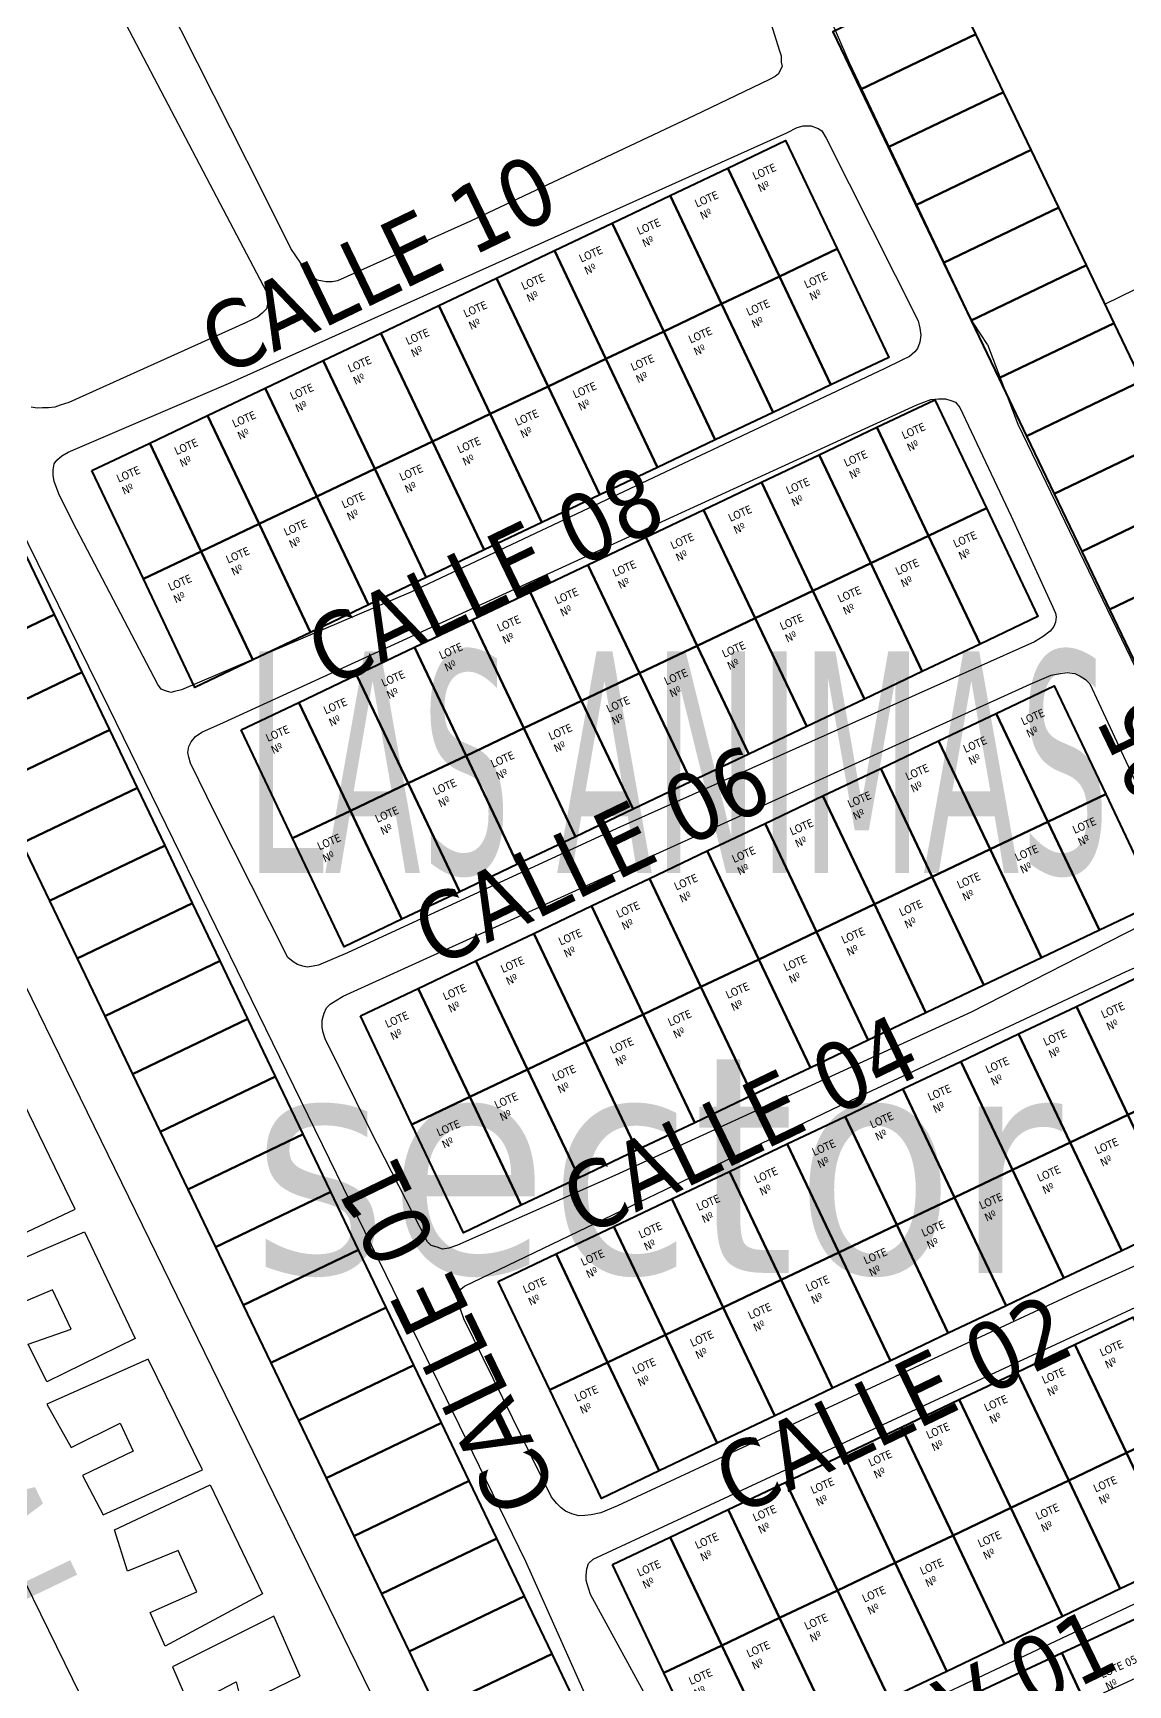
# Model space of a CAD drawing. Header units: metres. Extents: x 2 to 659295185, y -28 to 1124222152.
# Drawn here: x 656898.2 to 657035, y 1123114.7 to 1123321.1 of the extents above; entities that cross this region are included whole.
import ezdxf
from ezdxf.enums import TextEntityAlignment as Align

# ---------------------------------------------------------------- set-up
doc = ezdxf.new("R2010")
doc.units = ezdxf.units.M
doc.header["$MEASUREMENT"] = 0
doc.linetypes.add('HIDDEN', pattern=[0.375, 0.25, -0.125])
for name, color, linetype in [('CALLES', 1, 'CONTINUOUS'), ('MANZANA', 30, 'CONTINUOUS'), ('Parcelas', 140, 'CONTINUOUS'), ('TEXTOS', 7, 'CONTINUOUS')]:
    doc.layers.add(name, color=color, linetype=linetype)
doc.styles.get("Standard").update_dxf_attribs({"font": 'tahoma.ttf'})

msp = doc.modelspace()

# ---------------------------------------------------------------- linework, layer by layer
at = {"layer": 'MANZANA', "lineweight": -2}
for p, q in [((656927.0091, 1123301.0653), (656908.2168, 1123338.3677)), ((657000.2487, 1123317.422), (656992.4976, 1123335.1984)), ((656903.6322, 1123334.0286), (656920.3217, 1123302.2551)), ((656988.9189, 1123327.11), (656991.4751, 1123319.0417)), ((656991.4751, 1123319.0417), (656991.6978, 1123318.2718)), ((656991.6978, 1123318.2718), (656991.6978, 1123317.492)), ((656991.3762, 1123316.0523), (656990.9392, 1123315.7223)), ((656991.5906, 1123316.5022), (656991.3762, 1123316.0523)), ((656991.8132, 1123316.9421), (656991.5906, 1123316.5022)), ((656991.6978, 1123317.492), (656991.8132, 1123316.9421)), ((657015.2891, 1123285.7484), (657000.2487, 1123317.422)), ((656990.1723, 1123315.2824), (656980.8792, 1123310.8133)), ((656990.9392, 1123315.7223), (656990.1723, 1123315.2824)), ((656980.8792, 1123310.8133), (656952.8846, 1123297.636)), ((656922.9522, 1123277.4901), (656992.3987, 1123308.6538)), ((656992.3987, 1123308.6538), (656993.7098, 1123309.3236)), ((656993.7098, 1123309.3236), (656994.4766, 1123309.5436)), ((656994.4766, 1123309.5436), (656995.4579, 1123309.5536)), ((656995.4579, 1123309.5536), (656996.3402, 1123309.2237)), ((656996.3402, 1123309.2237), (656996.7772, 1123308.8937)), ((656996.7772, 1123308.8937), (656997.3297, 1123308.0139)), ((656997.3297, 1123308.0139), (657008.8244, 1123285.1686)), ((656920.3217, 1123302.2551), (656927.3967, 1123288.7878)), ((657064.6323, 1123303.1049), (657032.1966, 1123287.2618)), ((656930.4394, 1123294.2167), (656927.0091, 1123301.0653)), ((656952.8846, 1123297.636), (656936.261, 1123290.1575)), ((656932.3112, 1123291.4673), (656930.4394, 1123294.2167)), ((656932.7565, 1123290.9174), (656932.3112, 1123291.4673)), ((656933.1935, 1123290.5874), (656932.7565, 1123290.9174)), ((656933.746, 1123290.2575), (656933.1935, 1123290.5874)), ((656934.3974, 1123290.1475), (656933.746, 1123290.2575)), ((656934.8427, 1123290.0376), (656934.3974, 1123290.1475)), ((656935.6095, 1123290.0376), (656934.8427, 1123290.0376)), ((656936.261, 1123290.1575), (656935.6095, 1123290.0376)), ((656882.696, 1123287.5981), (656907.6809, 1123236.8284)), ((656927.3967, 1123288.7878), (656927.6111, 1123288.3479)), ((656927.5121, 1123287.2381), (656927.4049, 1123286.6882)), ((656927.6193, 1123287.798), (656927.5121, 1123287.2381)), ((656927.6111, 1123288.3479), (656927.6193, 1123287.798)), ((657032.1966, 1123287.2618), (657073.8006, 1123200.1499)), ((656924.7827, 1123284.9086), (656902.6921, 1123274.9606)), ((656925.6568, 1123285.3485), (656924.7827, 1123284.9086)), ((656926.3082, 1123285.6884), (656925.6568, 1123285.3485)), ((656926.8607, 1123286.1284), (656926.3082, 1123285.6884)), ((656927.4049, 1123286.6882), (656926.8607, 1123286.1284)), ((657008.8244, 1123285.1686), (657009.047, 1123284.2787)), ((657015.7262, 1123284.8686), (657015.2891, 1123285.7484)), ((657017.4908, 1123282.2192), (657015.7262, 1123284.8686)), ((657009.047, 1123284.2787), (657009.1625, 1123283.3989)), ((657009.1625, 1123283.3989), (657009.0553, 1123282.5091)), ((657007.7524, 1123280.7395), (657006.8784, 1123280.2895)), ((657008.4039, 1123281.2893), (657007.7524, 1123280.7395)), ((657008.7337, 1123281.7393), (657008.4039, 1123281.2893)), ((657009.0553, 1123282.5091), (657008.7337, 1123281.7393)), ((657017.4908, 1123282.2192), (657021.2674, 1123272.2812)), ((657004.5778, 1123279.1798), (656945.4221, 1123251.2655)), ((657006.8784, 1123280.2895), (657004.5778, 1123279.1798)), ((656902.6097, 1123268.7719), (656922.9522, 1123277.4901)), ((656901.5954, 1123274.6307), (656900.9358, 1123274.4007)), ((656902.6921, 1123274.9606), (656901.5954, 1123274.6307)), ((656922.0451, 1123235.0088), (657008.6512, 1123274.6607)), ((657008.6512, 1123274.6607), (657010.3993, 1123275.3306)), ((657010.3993, 1123275.3306), (657011.3888, 1123275.4405)), ((657011.3888, 1123275.4405), (657012.2629, 1123275.4505)), ((657012.2629, 1123275.4505), (657012.9226, 1123275.2306)), ((657012.9226, 1123275.2306), (657013.475, 1123275.0106)), ((657013.475, 1123275.0106), (657014.0193, 1123274.3508)), ((656898.7506, 1123274.2808), (656897.9838, 1123274.3907)), ((656899.4103, 1123274.2908), (656898.7506, 1123274.2808)), ((656900.1771, 1123274.2908), (656899.4103, 1123274.2908)), ((656900.9358, 1123274.4007), (656900.1771, 1123274.2908)), ((657014.0193, 1123274.3508), (657020.4345, 1123260.7735)), ((657021.2674, 1123272.2812), (657060.633, 1123190.7178)), ((656901.1914, 1123267.7721), (656901.8428, 1123268.322)), ((656901.8428, 1123268.322), (656902.6097, 1123268.7719)), ((656900.7544, 1123266.5523), (656900.8616, 1123267.3222)), ((656900.7544, 1123265.8925), (656900.7544, 1123266.5523)), ((656900.8616, 1123267.3222), (656901.1914, 1123267.7721)), ((656900.8698, 1123265.1126), (656900.7544, 1123265.8925)), ((656901.0924, 1123264.5627), (656900.8698, 1123265.1126)), ((656901.5377, 1123263.343), (656901.0924, 1123264.5627)), ((656903.6404, 1123259.1538), (656901.5377, 1123263.343)), ((657020.4345, 1123260.7735), (657025.6377, 1123249.4058)), ((656913.8075, 1123239.7378), (656903.6404, 1123259.1538)), ((656945.4221, 1123251.2655), (656916.7678, 1123239.0779)), ((657025.6377, 1123249.4058), (657025.9675, 1123248.636)), ((657025.9675, 1123248.636), (657026.0829, 1123248.1961)), ((657026.0829, 1123248.1961), (657025.9757, 1123247.5262)), ((657024.4503, 1123245.7466), (657023.3536, 1123245.0867)), ((657025.3243, 1123246.4164), (657024.4503, 1123245.7466)), ((657025.7614, 1123246.9763), (657025.3243, 1123246.4164)), ((657025.9757, 1123247.5262), (657025.7614, 1123246.9763)), ((657023.3536, 1123245.0867), (656971.1904, 1123221.7415)), ((656914.2446, 1123239.1779), (656913.8075, 1123239.7378)), ((656936.9866, 1123200.7957), (657022.8341, 1123239.7678)), ((657022.8341, 1123239.7678), (657025.4563, 1123240.8876)), ((657025.4563, 1123240.8876), (657026.553, 1123241.1175)), ((657026.553, 1123241.1175), (657027.427, 1123241.2275)), ((657027.427, 1123241.2275), (657028.4165, 1123241.1275)), ((657028.4165, 1123241.1275), (657029.0762, 1123240.7976)), ((657029.0762, 1123240.7976), (657029.7359, 1123240.3577)), ((657029.7359, 1123240.3577), (657030.2801, 1123239.8078)), ((657030.2801, 1123239.8078), (657037.0334, 1123225.3507)), ((656914.797, 1123238.968), (656914.2446, 1123239.1779)), ((656915.4485, 1123238.748), (656914.797, 1123238.968)), ((656915.8855, 1123238.858), (656915.4485, 1123238.748)), ((656916.7678, 1123239.0779), (656915.8855, 1123238.858)), ((656907.6809, 1123236.8284), (656921.0556, 1123209.464)), ((656917.9964, 1123232.5593), (656918.5406, 1123233.2291)), ((656918.5406, 1123233.2291), (656919.3075, 1123233.789)), ((656919.3075, 1123233.789), (656922.0451, 1123235.0088)), ((656917.5676, 1123231.2295), (656917.6748, 1123232.0094)), ((656917.6748, 1123230.6796), (656917.5676, 1123231.2295)), ((656917.6748, 1123232.0094), (656917.9964, 1123232.5593)), ((656917.8975, 1123229.9098), (656917.6748, 1123230.6796)), ((656920.9979, 1123223.6211), (656917.8975, 1123229.9098)), ((656930.0601, 1123205.6247), (656920.9979, 1123223.6211)), ((656971.1904, 1123221.7415), (656937.5143, 1123206.2146)), ((656921.0556, 1123209.464), (656943.171, 1123164.2132)), ((657036.6624, 1123209.6439), (657015.454, 1123198.8161)), ((657034.8235, 1123203.8751), (657040.6204, 1123206.4446)), ((656930.7198, 1123205.0749), (656930.0601, 1123205.6247)), ((656931.2722, 1123204.7549), (656930.7198, 1123205.0749)), ((656931.9319, 1123204.535), (656931.2722, 1123204.7549)), ((656932.4761, 1123204.425), (656931.9319, 1123204.535)), ((656933.243, 1123204.535), (656932.4761, 1123204.425)), ((656933.9026, 1123204.6549), (656933.243, 1123204.535)), ((656937.5143, 1123206.2146), (656933.9026, 1123204.6549)), ((656999.0696, 1123187.1285), (657034.8235, 1123203.8751)), ((656935.3457, 1123199.7959), (656936.0053, 1123200.2358)), ((656936.0053, 1123200.2358), (656936.9866, 1123200.7957)), ((656934.3727, 1123197.7963), (656934.5871, 1123198.6862)), ((656934.5871, 1123198.6862), (656934.9086, 1123199.346)), ((656934.9086, 1123199.346), (656935.3457, 1123199.7959)), ((657015.454, 1123198.8161), (656970.943, 1123178.3803)), ((656934.3727, 1123196.9065), (656934.3727, 1123197.7963)), ((656934.4881, 1123196.2467), (656934.3727, 1123196.9065)), ((656934.7107, 1123195.4768), (656934.4881, 1123196.2467)), ((656936.8052, 1123191.2777), (656934.7107, 1123195.4768)), ((656940.3509, 1123184.1091), (656936.8052, 1123191.2777)), ((656952.1589, 1123164.5831), (656999.0696, 1123187.1285)), ((656947.533, 1123170.092), (656940.3509, 1123184.1091)), ((656970.943, 1123178.3803), (656951.2602, 1123169.6721)), ((657056.3122, 1123176.3207), (657028.6474, 1123163.8133)), ((656968.1971, 1123130.48), (657057.9779, 1123172.1316)), ((656947.9701, 1123169.6521), (656947.533, 1123170.092)), ((656948.7369, 1123169.4321), (656947.9701, 1123169.6521)), ((656949.3966, 1123169.2122), (656948.7369, 1123169.4321)), ((656950.1635, 1123169.3321), (656949.3966, 1123169.2122)), ((656951.2602, 1123169.6721), (656950.1635, 1123169.3321)), ((656943.171, 1123164.2132), (656959.7616, 1123130.2201)), ((656951.2849, 1123162.9234), (656951.3921, 1123163.6933)), ((656951.3921, 1123163.6933), (656951.7219, 1123164.2532)), ((656951.7219, 1123164.2532), (656952.1589, 1123164.5831)), ((657028.6474, 1123163.8133), (656971.2398, 1123137.1287)), ((656951.4003, 1123162.3735), (656951.2849, 1123162.9234)), ((656951.623, 1123161.7037), (656951.4003, 1123162.3735)), ((656952.0682, 1123160.4939), (656951.623, 1123161.7037)), ((656963.0105, 1123138.1985), (656952.0682, 1123160.4939)), ((656988.6303, 1123093.9575), (657096.6756, 1123143.3274)), ((656963.6701, 1123137.4286), (656963.0105, 1123138.1985)), ((656964.2226, 1123136.8787), (656963.6701, 1123137.4286)), ((656964.7751, 1123136.4388), (656964.2226, 1123136.8787)), ((656965.542, 1123136.1089), (656964.7751, 1123136.4388)), ((656969.1619, 1123136.2389), (656967.9497, 1123136.0089)), ((656971.2398, 1123137.1287), (656969.1619, 1123136.2389)), ((656966.4243, 1123135.8889), (656965.542, 1123136.1089)), ((656967.1911, 1123135.8989), (656966.4243, 1123135.8889)), ((656967.9497, 1123136.0089), (656967.1911, 1123135.8989)), ((656959.7616, 1123130.2201), (656973.5981, 1123099.3164)), ((656967.6529, 1123129.9202), (656968.1971, 1123130.48)), ((657050.8122, 1123131.9497), (656986.0741, 1123101.356)), ((656967.3313, 1123128.4804), (656967.4385, 1123129.2603)), ((656967.3313, 1123127.8206), (656967.3313, 1123128.4804)), ((656967.4385, 1123129.2603), (656967.6529, 1123129.9202)), ((656967.4467, 1123127.3807), (656967.3313, 1123127.8206)), ((656967.892, 1123126.0509), (656967.4467, 1123127.3807)), ((656981.0359, 1123102.0058), (656967.892, 1123126.0509))]:
    msp.add_line(p, q, dxfattribs=at)
at = {"layer": 'MANZANA', "lineweight": -3}
msp.add_line((656948.7137, 1123096.8846), (656846.6747, 1123305.6099), dxfattribs=at)
at = {"layer": 'Parcelas', "lineweight": 40}
for points in [[(657001.6191, 1123314.0689), (657016.0497, 1123320.9795), (657012.5944, 1123328.1948), (656998.1638, 1123321.2842), (657001.6191, 1123314.0689)], [(657001.6191, 1123314.0689), (657016.0497, 1123320.9795), (657012.5944, 1123328.1948), (656998.1638, 1123321.2842), (657001.6191, 1123314.0689)], [(657005.0744, 1123306.8536), (657019.505, 1123313.7642), (657016.0497, 1123320.9795), (657001.6191, 1123314.0689), (657005.0744, 1123306.8536)], [(657005.0744, 1123306.8536), (657019.505, 1123313.7642), (657016.0497, 1123320.9795), (657001.6191, 1123314.0689), (657005.0744, 1123306.8536)], [(657008.5297, 1123299.6383), (657022.9603, 1123306.5489), (657019.505, 1123313.7642), (657005.0744, 1123306.8536), (657008.5297, 1123299.6383)], [(657008.5297, 1123299.6383), (657022.9603, 1123306.5489), (657019.505, 1123313.7642), (657005.0744, 1123306.8536), (657008.5297, 1123299.6383)], [(656985.044, 1123304.2694), (656992.2684, 1123307.7059), (656998.7117, 1123294.1602), (656991.4873, 1123290.7238), (656985.044, 1123304.2694)], [(657011.985, 1123292.4229), (657026.4156, 1123299.3335), (657022.9603, 1123306.5489), (657008.5297, 1123299.6383), (657011.985, 1123292.4229)], [(657011.985, 1123292.4229), (657026.4156, 1123299.3335), (657022.9603, 1123306.5489), (657008.5297, 1123299.6383), (657011.985, 1123292.4229)], [(656977.8197, 1123300.833), (656985.044, 1123304.2694), (656991.4873, 1123290.7238), (656984.263, 1123287.2874), (656977.8197, 1123300.833)], [(656970.5954, 1123297.3966), (656977.8197, 1123300.833), (656984.263, 1123287.2874), (656977.0387, 1123283.851), (656970.5954, 1123297.3966)], [(657015.4403, 1123285.2076), (657029.8709, 1123292.1182), (657026.4156, 1123299.3335), (657011.985, 1123292.4229), (657015.4403, 1123285.2076)], [(657015.4403, 1123285.2076), (657029.8709, 1123292.1182), (657026.4156, 1123299.3335), (657011.985, 1123292.4229), (657015.4403, 1123285.2076)], [(656963.371, 1123293.9602), (656970.5954, 1123297.3966), (656977.0387, 1123283.851), (656969.8143, 1123280.4145), (656963.371, 1123293.9602)], [(656956.1467, 1123290.5237), (656963.371, 1123293.9602), (656969.8143, 1123280.4145), (656962.59, 1123276.9781), (656956.1467, 1123290.5237)], [(656991.4873, 1123290.7238), (656998.7117, 1123294.1602), (657005.1549, 1123280.6146), (656997.9306, 1123277.1782), (656991.4873, 1123290.7238)], [(657018.8956, 1123277.9923), (657033.3262, 1123284.9029), (657029.8709, 1123292.1182), (657015.4403, 1123285.2076), (657018.8956, 1123277.9923)], [(657018.8956, 1123277.9923), (657033.3262, 1123284.9029), (657029.8709, 1123292.1182), (657015.4403, 1123285.2076), (657018.8956, 1123277.9923)], [(656948.9224, 1123287.0873), (656956.1467, 1123290.5237), (656962.59, 1123276.9781), (656955.3657, 1123273.5417), (656948.9224, 1123287.0873)], [(656984.263, 1123287.2874), (656991.4873, 1123290.7238), (656997.9306, 1123277.1782), (656990.7063, 1123273.7418), (656984.263, 1123287.2874)], [(656941.698, 1123283.6509), (656948.9224, 1123287.0873), (656955.3657, 1123273.5417), (656948.1413, 1123270.1053), (656941.698, 1123283.6509)], [(656977.0387, 1123283.851), (656984.263, 1123287.2874), (656990.7063, 1123273.7418), (656983.4819, 1123270.3053), (656977.0387, 1123283.851)], [(657022.3509, 1123270.777), (657036.7815, 1123277.6876), (657033.3262, 1123284.9029), (657018.8956, 1123277.9923), (657022.3509, 1123270.777)], [(657022.3509, 1123270.777), (657036.7815, 1123277.6876), (657033.3262, 1123284.9029), (657018.8956, 1123277.9923), (657022.3509, 1123270.777)], [(656934.4737, 1123280.2145), (656941.698, 1123283.6509), (656948.1413, 1123270.1053), (656940.917, 1123266.6689), (656934.4737, 1123280.2145)], [(656969.8143, 1123280.4145), (656977.0387, 1123283.851), (656983.4819, 1123270.3053), (656976.2576, 1123266.8689), (656969.8143, 1123280.4145)], [(656927.2494, 1123276.7781), (656934.4737, 1123280.2145), (656940.917, 1123266.6689), (656933.6927, 1123263.2324), (656927.2494, 1123276.7781)], [(656962.59, 1123276.9781), (656969.8143, 1123280.4145), (656976.2576, 1123266.8689), (656969.0333, 1123263.4325), (656962.59, 1123276.9781)], [(656920.025, 1123273.3416), (656927.2494, 1123276.7781), (656933.6927, 1123263.2324), (656926.4683, 1123259.796), (656920.025, 1123273.3416)], [(656955.3657, 1123273.5417), (656962.59, 1123276.9781), (656969.0333, 1123263.4325), (656961.8089, 1123259.9961), (656955.3657, 1123273.5417)], [(657025.8062, 1123263.5616), (657040.2368, 1123270.4722), (657036.7815, 1123277.6876), (657022.3509, 1123270.777), (657025.8062, 1123263.5616)], [(657025.8062, 1123263.5616), (657040.2368, 1123270.4722), (657036.7815, 1123277.6876), (657022.3509, 1123270.777), (657025.8062, 1123263.5616)], [(657003.6817, 1123271.8754), (657010.906, 1123275.3118), (657017.3493, 1123261.7661), (657010.125, 1123258.3297), (657003.6817, 1123271.8754)], [(656912.8007, 1123269.9052), (656920.025, 1123273.3416), (656926.4683, 1123259.796), (656919.244, 1123256.3596), (656912.8007, 1123269.9052)], [(656948.1413, 1123270.1053), (656955.3657, 1123273.5417), (656961.8089, 1123259.9961), (656954.5846, 1123256.5596), (656948.1413, 1123270.1053)], [(656996.4574, 1123268.4389), (657003.6817, 1123271.8754), (657010.125, 1123258.3297), (657002.9006, 1123254.8933), (656996.4574, 1123268.4389)], [(657029.2615, 1123256.3463), (657043.6921, 1123263.2569), (657040.2368, 1123270.4722), (657025.8062, 1123263.5616), (657029.2615, 1123256.3463)], [(657029.2615, 1123256.3463), (657043.6921, 1123263.2569), (657040.2368, 1123270.4722), (657025.8062, 1123263.5616), (657029.2615, 1123256.3463)], [(656905.5764, 1123266.4688), (656912.8007, 1123269.9052), (656919.244, 1123256.3596), (656912.0197, 1123252.9232), (656905.5764, 1123266.4688)], [(656940.917, 1123266.6689), (656948.1413, 1123270.1053), (656954.5846, 1123256.5596), (656947.3603, 1123253.1232), (656940.917, 1123266.6689)], [(656989.233, 1123265.0025), (656996.4574, 1123268.4389), (657002.9006, 1123254.8933), (656995.6763, 1123251.4569), (656989.233, 1123265.0025)], [(656933.6927, 1123263.2324), (656940.917, 1123266.6689), (656947.3603, 1123253.1232), (656940.1359, 1123249.6868), (656933.6927, 1123263.2324)], [(656982.0087, 1123261.5661), (656989.233, 1123265.0025), (656995.6763, 1123251.4569), (656988.452, 1123248.0205), (656982.0087, 1123261.5661)], [(656926.4683, 1123259.796), (656933.6927, 1123263.2324), (656940.1359, 1123249.6868), (656932.9116, 1123246.2504), (656926.4683, 1123259.796)], [(657032.7168, 1123249.131), (657047.1474, 1123256.0416), (657043.6921, 1123263.2569), (657029.2615, 1123256.3463), (657032.7168, 1123249.131)], [(657032.7168, 1123249.131), (657047.1474, 1123256.0416), (657043.6921, 1123263.2569), (657029.2615, 1123256.3463), (657032.7168, 1123249.131)], [(656974.7844, 1123258.1297), (656982.0087, 1123261.5661), (656988.452, 1123248.0205), (656981.2276, 1123244.584), (656974.7844, 1123258.1297)], [(657010.125, 1123258.3297), (657017.3493, 1123261.7661), (657023.7926, 1123248.2205), (657016.5683, 1123244.7841), (657010.125, 1123258.3297)], [(656919.244, 1123256.3596), (656926.4683, 1123259.796), (656932.9116, 1123246.2504), (656925.6873, 1123242.814), (656919.244, 1123256.3596)], [(656967.56, 1123254.6932), (656974.7844, 1123258.1297), (656981.2276, 1123244.584), (656974.0033, 1123241.1476), (656967.56, 1123254.6932)], [(657002.9006, 1123254.8933), (657010.125, 1123258.3297), (657016.5683, 1123244.7841), (657009.3439, 1123241.3477), (657002.9006, 1123254.8933)], [(656912.0197, 1123252.9232), (656919.244, 1123256.3596), (656925.6873, 1123242.814), (656918.4629, 1123239.3775), (656912.0197, 1123252.9232)], [(657036.1721, 1123241.9157), (657050.6027, 1123248.8263), (657047.1474, 1123256.0416), (657032.7168, 1123249.131), (657036.1721, 1123241.9157)], [(657036.1721, 1123241.9157), (657050.6027, 1123248.8263), (657047.1474, 1123256.0416), (657032.7168, 1123249.131), (657036.1721, 1123241.9157)], [(656886.4646, 1123241.5837), (656900.8953, 1123248.4943), (656897.44, 1123255.7096), (656883.0093, 1123248.799), (656886.4646, 1123241.5837)], [(656960.3357, 1123251.2568), (656967.56, 1123254.6932), (656974.0033, 1123241.1476), (656966.779, 1123237.7112), (656960.3357, 1123251.2568)], [(656995.6763, 1123251.4569), (657002.9006, 1123254.8933), (657009.3439, 1123241.3477), (657002.1196, 1123237.9113), (656995.6763, 1123251.4569)], [(656953.1114, 1123247.8204), (656960.3357, 1123251.2568), (656966.779, 1123237.7112), (656959.5546, 1123234.2748), (656953.1114, 1123247.8204)], [(656988.452, 1123248.0205), (656995.6763, 1123251.4569), (657002.1196, 1123237.9113), (656994.8953, 1123234.4748), (656988.452, 1123248.0205)], [(656889.9199, 1123234.3683), (656904.3506, 1123241.2789), (656900.8953, 1123248.4943), (656886.4646, 1123241.5837), (656889.9199, 1123234.3683)], [(656945.887, 1123244.384), (656953.1114, 1123247.8204), (656959.5546, 1123234.2748), (656952.3303, 1123230.8383), (656945.887, 1123244.384)], [(656981.2276, 1123244.584), (656988.452, 1123248.0205), (656994.8953, 1123234.4748), (656987.6709, 1123231.0384), (656981.2276, 1123244.584)], [(656938.6627, 1123240.9475), (656945.887, 1123244.384), (656952.3303, 1123230.8383), (656945.106, 1123227.4019), (656938.6627, 1123240.9475)], [(656974.0033, 1123241.1476), (656981.2276, 1123244.584), (656987.6709, 1123231.0384), (656980.4466, 1123227.602), (656974.0033, 1123241.1476)], [(656893.3752, 1123227.153), (656907.8059, 1123234.0636), (656904.3506, 1123241.2789), (656889.9199, 1123234.3683), (656893.3752, 1123227.153)], [(656931.4384, 1123237.5111), (656938.6627, 1123240.9475), (656945.106, 1123227.4019), (656937.8816, 1123223.9655), (656931.4384, 1123237.5111)], [(656966.779, 1123237.7112), (656974.0033, 1123241.1476), (656980.4466, 1123227.602), (656973.2223, 1123224.1656), (656966.779, 1123237.7112)], [(657018.5915, 1123236.1301), (657025.8158, 1123239.5666), (657032.2591, 1123226.0209), (657025.0348, 1123222.5845), (657018.5915, 1123236.1301)], [(656924.214, 1123234.0747), (656931.4384, 1123237.5111), (656937.8816, 1123223.9655), (656930.6573, 1123220.5291), (656924.214, 1123234.0747)], [(656959.5546, 1123234.2748), (656966.779, 1123237.7112), (656973.2223, 1123224.1656), (656965.9979, 1123220.7291), (656959.5546, 1123234.2748)], [(657011.3672, 1123232.6937), (657018.5915, 1123236.1301), (657025.0348, 1123222.5845), (657017.8105, 1123219.1481), (657011.3672, 1123232.6937)], [(656896.8305, 1123219.9377), (656911.2612, 1123226.8483), (656907.8059, 1123234.0636), (656893.3752, 1123227.153), (656896.8305, 1123219.9377)], [(656952.3303, 1123230.8383), (656959.5546, 1123234.2748), (656965.9979, 1123220.7291), (656958.7736, 1123217.2927), (656952.3303, 1123230.8383)], [(657004.1428, 1123229.2573), (657011.3672, 1123232.6937), (657017.8105, 1123219.1481), (657010.5861, 1123215.7117), (657004.1428, 1123229.2573)], [(656945.106, 1123227.4019), (656952.3303, 1123230.8383), (656958.7736, 1123217.2927), (656951.5493, 1123213.8563), (656945.106, 1123227.4019)], [(656996.9185, 1123225.8209), (657004.1428, 1123229.2573), (657010.5861, 1123215.7117), (657003.3618, 1123212.2752), (656996.9185, 1123225.8209)], [(656937.8816, 1123223.9655), (656945.106, 1123227.4019), (656951.5493, 1123213.8563), (656944.3249, 1123210.4199), (656937.8816, 1123223.9655)], [(656900.2858, 1123212.7224), (656914.7165, 1123219.633), (656911.2612, 1123226.8483), (656896.8305, 1123219.9377), (656900.2858, 1123212.7224)], [(656989.6942, 1123222.3844), (656996.9185, 1123225.8209), (657003.3618, 1123212.2752), (656996.1375, 1123208.8388), (656989.6942, 1123222.3844)], [(657025.0348, 1123222.5845), (657032.2591, 1123226.0209), (657038.7024, 1123212.4753), (657031.4781, 1123209.0389), (657025.0348, 1123222.5845)], [(656930.6573, 1123220.5291), (656937.8816, 1123223.9655), (656944.3249, 1123210.4199), (656937.1006, 1123206.9834), (656930.6573, 1123220.5291)], [(656982.4698, 1123218.948), (656989.6942, 1123222.3844), (656996.1375, 1123208.8388), (656988.9131, 1123205.4024), (656982.4698, 1123218.948)], [(657017.8105, 1123219.1481), (657025.0348, 1123222.5845), (657031.4781, 1123209.0389), (657024.2537, 1123205.6025), (657017.8105, 1123219.1481)], [(656903.7411, 1123205.507), (656918.1718, 1123212.4176), (656914.7165, 1123219.633), (656900.2858, 1123212.7224), (656903.7411, 1123205.507)], [(656975.2455, 1123215.5116), (656982.4698, 1123218.948), (656988.9131, 1123205.4024), (656981.6888, 1123201.966), (656975.2455, 1123215.5116)], [(657010.5861, 1123215.7117), (657017.8105, 1123219.1481), (657024.2537, 1123205.6025), (657017.0294, 1123202.166), (657010.5861, 1123215.7117)], [(656968.0212, 1123212.0752), (656975.2455, 1123215.5116), (656981.6888, 1123201.966), (656974.4645, 1123198.5295), (656968.0212, 1123212.0752)], [(657003.3618, 1123212.2752), (657010.5861, 1123215.7117), (657017.0294, 1123202.166), (657009.8051, 1123198.7296), (657003.3618, 1123212.2752)], [(656907.1964, 1123198.2917), (656921.6271, 1123205.2023), (656918.1718, 1123212.4176), (656903.7411, 1123205.507), (656907.1964, 1123198.2917)], [(656960.7968, 1123208.6387), (656968.0212, 1123212.0752), (656974.4645, 1123198.5295), (656967.2401, 1123195.0931), (656960.7968, 1123208.6387)], [(656996.1375, 1123208.8388), (657003.3618, 1123212.2752), (657009.8051, 1123198.7296), (657002.5807, 1123195.2932), (656996.1375, 1123208.8388)], [(656953.5725, 1123205.2023), (656960.7968, 1123208.6387), (656967.2401, 1123195.0931), (656960.0158, 1123191.6567), (656953.5725, 1123205.2023)], [(656988.9131, 1123205.4024), (656996.1375, 1123208.8388), (657002.5807, 1123195.2932), (656995.3564, 1123191.8568), (656988.9131, 1123205.4024)], [(656910.6517, 1123191.0764), (656925.0824, 1123197.987), (656921.6271, 1123205.2023), (656907.1964, 1123198.2917), (656910.6517, 1123191.0764)], [(656946.3482, 1123201.7659), (656953.5725, 1123205.2023), (656960.0158, 1123191.6567), (656952.7915, 1123188.2203), (656946.3482, 1123201.7659)], [(656981.6888, 1123201.966), (656988.9131, 1123205.4024), (656995.3564, 1123191.8568), (656988.1321, 1123188.4203), (656981.6888, 1123201.966)], [(657028.5997, 1123199.518), (657035.824, 1123202.9544), (657042.2673, 1123189.4088), (657035.043, 1123185.9724), (657028.5997, 1123199.518)], [(656939.1238, 1123198.3295), (656946.3482, 1123201.7659), (656952.7915, 1123188.2203), (656945.5671, 1123184.7839), (656939.1238, 1123198.3295)], [(656974.4645, 1123198.5295), (656981.6888, 1123201.966), (656988.1321, 1123188.4203), (656980.9077, 1123184.9839), (656974.4645, 1123198.5295)], [(656967.2401, 1123195.0931), (656974.4645, 1123198.5295), (656980.9077, 1123184.9839), (656973.6834, 1123181.5475), (656967.2401, 1123195.0931)], [(657021.3754, 1123196.0816), (657028.5997, 1123199.518), (657035.043, 1123185.9724), (657027.8186, 1123182.5359), (657021.3754, 1123196.0816)], [(656914.107, 1123183.8611), (656928.5377, 1123190.7717), (656925.0824, 1123197.987), (656910.6517, 1123191.0764), (656914.107, 1123183.8611)], [(657014.151, 1123192.6451), (657021.3754, 1123196.0816), (657027.8186, 1123182.5359), (657020.5943, 1123179.0995), (657014.151, 1123192.6451)], [(656960.0158, 1123191.6567), (656967.2401, 1123195.0931), (656973.6834, 1123181.5475), (656966.4591, 1123178.1111), (656960.0158, 1123191.6567)], [(657006.9267, 1123189.2087), (657014.151, 1123192.6451), (657020.5943, 1123179.0995), (657013.37, 1123175.6631), (657006.9267, 1123189.2087)], [(656917.5623, 1123176.6457), (656931.993, 1123183.5563), (656928.5377, 1123190.7717), (656914.107, 1123183.8611), (656917.5623, 1123176.6457)], [(656952.7915, 1123188.2203), (656960.0158, 1123191.6567), (656966.4591, 1123178.1111), (656959.2347, 1123174.6746), (656952.7915, 1123188.2203)], [(656945.5671, 1123184.7839), (656952.7915, 1123188.2203), (656959.2347, 1123174.6746), (656952.0104, 1123171.2382), (656945.5671, 1123184.7839)], [(656999.7024, 1123185.7723), (657006.9267, 1123189.2087), (657013.37, 1123175.6631), (657006.1456, 1123172.2267), (656999.7024, 1123185.7723)], [(657035.043, 1123185.9724), (657042.2673, 1123189.4088), (657048.7106, 1123175.8632), (657041.4863, 1123172.4267), (657035.043, 1123185.9724)], [(656992.478, 1123182.3359), (656999.7024, 1123185.7723), (657006.1456, 1123172.2267), (656998.9213, 1123168.7902), (656992.478, 1123182.3359)], [(657027.8186, 1123182.5359), (657035.043, 1123185.9724), (657041.4863, 1123172.4267), (657034.2619, 1123168.9903), (657027.8186, 1123182.5359)], [(656921.0176, 1123169.4304), (656935.4483, 1123176.341), (656931.993, 1123183.5563), (656917.5623, 1123176.6457), (656921.0176, 1123169.4304)], [(656985.2537, 1123178.8994), (656992.478, 1123182.3359), (656998.9213, 1123168.7902), (656991.697, 1123165.3538), (656985.2537, 1123178.8994)], [(657020.5943, 1123179.0995), (657027.8186, 1123182.5359), (657034.2619, 1123168.9903), (657027.0376, 1123165.5539), (657020.5943, 1123179.0995)], [(656978.0294, 1123175.463), (656985.2537, 1123178.8994), (656991.697, 1123165.3538), (656984.4726, 1123161.9174), (656978.0294, 1123175.463)], [(657013.37, 1123175.6631), (657020.5943, 1123179.0995), (657027.0376, 1123165.5539), (657019.8133, 1123162.1175), (657013.37, 1123175.6631)], [(656924.4729, 1123162.2151), (656938.9036, 1123169.1257), (656935.4483, 1123176.341), (656921.0176, 1123169.4304), (656924.4729, 1123162.2151)], [(656970.805, 1123172.0266), (656978.0294, 1123175.463), (656984.4726, 1123161.9174), (656977.2483, 1123158.481), (656970.805, 1123172.0266)], [(657006.1456, 1123172.2267), (657013.37, 1123175.6631), (657019.8133, 1123162.1175), (657012.5889, 1123158.681), (657006.1456, 1123172.2267)], [(656963.5807, 1123168.5902), (656970.805, 1123172.0266), (656977.2483, 1123158.481), (656970.024, 1123155.0445), (656963.5807, 1123168.5902)], [(656998.9213, 1123168.7902), (657006.1456, 1123172.2267), (657012.5889, 1123158.681), (657005.3646, 1123155.2446), (656998.9213, 1123168.7902)], [(656927.9282, 1123154.9998), (656942.3589, 1123161.9104), (656938.9036, 1123169.1257), (656924.4729, 1123162.2151), (656927.9282, 1123154.9998)], [(656956.3564, 1123165.1537), (656963.5807, 1123168.5902), (656970.024, 1123155.0445), (656962.7996, 1123151.6081), (656956.3564, 1123165.1537)], [(656991.697, 1123165.3538), (656998.9213, 1123168.7902), (657005.3646, 1123155.2446), (656998.1403, 1123151.8082), (656991.697, 1123165.3538)], [(656984.4726, 1123161.9174), (656991.697, 1123165.3538), (656998.1403, 1123151.8082), (656990.9159, 1123148.3718), (656984.4726, 1123161.9174)], [(656931.3835, 1123147.7844), (656945.8142, 1123154.695), (656942.3589, 1123161.9104), (656927.9282, 1123154.9998), (656931.3835, 1123147.7844)], [(656977.2483, 1123158.481), (656984.4726, 1123161.9174), (656990.9159, 1123148.3718), (656983.6916, 1123144.9353), (656977.2483, 1123158.481)], [(657028.4191, 1123157.2773), (657035.6434, 1123160.7137), (657042.0867, 1123147.1681), (657034.8624, 1123143.7317), (657028.4191, 1123157.2773)], [(656970.024, 1123155.0445), (656977.2483, 1123158.481), (656983.6916, 1123144.9353), (656976.4673, 1123141.4989), (656970.024, 1123155.0445)], [(657021.1948, 1123153.8409), (657028.4191, 1123157.2773), (657034.8624, 1123143.7317), (657027.638, 1123140.2953), (657021.1948, 1123153.8409)], [(656962.7996, 1123151.6081), (656970.024, 1123155.0445), (656976.4673, 1123141.4989), (656969.2429, 1123138.0625), (656962.7996, 1123151.6081)], [(656934.8388, 1123140.5691), (656949.2695, 1123147.4797), (656945.8142, 1123154.695), (656931.3835, 1123147.7844), (656934.8388, 1123140.5691)], [(657013.9704, 1123150.4045), (657021.1948, 1123153.8409), (657027.638, 1123140.2953), (657020.4137, 1123136.8588), (657013.9704, 1123150.4045)], [(657006.7461, 1123146.968), (657013.9704, 1123150.4045), (657020.4137, 1123136.8588), (657013.1894, 1123133.4224), (657006.7461, 1123146.968)], [(656938.2941, 1123133.3538), (656952.7248, 1123140.2644), (656949.2695, 1123147.4797), (656934.8388, 1123140.5691), (656938.2941, 1123133.3538)], [(656999.5218, 1123143.5316), (657006.7461, 1123146.968), (657013.1894, 1123133.4224), (657005.965, 1123129.986), (656999.5218, 1123143.5316)], [(657034.8624, 1123143.7317), (657042.0867, 1123147.1681), (657048.53, 1123133.6225), (657041.3057, 1123130.1861), (657034.8624, 1123143.7317)], [(656992.2974, 1123140.0952), (656999.5218, 1123143.5316), (657005.965, 1123129.986), (656998.7407, 1123126.5496), (656992.2974, 1123140.0952)], [(657027.638, 1123140.2953), (657034.8624, 1123143.7317), (657041.3057, 1123130.1861), (657034.0813, 1123126.7496), (657027.638, 1123140.2953)], [(656941.7494, 1123126.1385), (656956.1801, 1123133.0491), (656952.7248, 1123140.2644), (656938.2941, 1123133.3538), (656941.7494, 1123126.1385)], [(656985.0731, 1123136.6588), (656992.2974, 1123140.0952), (656998.7407, 1123126.5496), (656991.5164, 1123123.1131), (656985.0731, 1123136.6588)], [(657020.4137, 1123136.8588), (657027.638, 1123140.2953), (657034.0813, 1123126.7496), (657026.857, 1123123.3132), (657020.4137, 1123136.8588)], [(656977.8488, 1123133.2223), (656985.0731, 1123136.6588), (656991.5164, 1123123.1131), (656984.292, 1123119.6767), (656977.8488, 1123133.2223)], [(657013.1894, 1123133.4224), (657020.4137, 1123136.8588), (657026.857, 1123123.3132), (657019.6327, 1123119.8768), (657013.1894, 1123133.4224)], [(656945.2047, 1123118.9231), (656959.6354, 1123125.8337), (656956.1801, 1123133.0491), (656941.7494, 1123126.1385), (656945.2047, 1123118.9231)], [(656970.6244, 1123129.7859), (656977.8488, 1123133.2223), (656984.292, 1123119.6767), (656977.0677, 1123116.2403), (656970.6244, 1123129.7859)], [(657005.965, 1123129.986), (657013.1894, 1123133.4224), (657019.6327, 1123119.8768), (657012.4083, 1123116.4404), (657005.965, 1123129.986)], [(656998.7407, 1123126.5496), (657005.965, 1123129.986), (657012.4083, 1123116.4404), (657005.184, 1123113.0039), (656998.7407, 1123126.5496)], [(656991.5164, 1123123.1131), (656998.7407, 1123126.5496), (657005.184, 1123113.0039), (656997.9597, 1123109.5675), (656991.5164, 1123123.1131)], [(656948.66, 1123111.7078), (656963.0907, 1123118.6184), (656959.6354, 1123125.8337), (656945.2047, 1123118.9231), (656948.66, 1123111.7078)], [(656984.292, 1123119.6767), (656991.5164, 1123123.1131), (656997.9597, 1123109.5675), (656990.7353, 1123106.1311), (656984.292, 1123119.6767)], [(657026.7719, 1123118.7463), (657037.6476, 1123123.8177), (657044.8321, 1123108.4105), (657033.9564, 1123103.3391), (657026.7719, 1123118.7463)], [(656952.1153, 1123104.4925), (656966.546, 1123111.4031), (656963.0907, 1123118.6184), (656948.66, 1123111.7078), (656952.1153, 1123104.4925)], [(656977.0677, 1123116.2403), (656984.292, 1123119.6767), (656990.7353, 1123106.1311), (656983.511, 1123102.6947), (656977.0677, 1123116.2403)], [(657015.8962, 1123113.6749), (657026.7719, 1123118.7463), (657033.9564, 1123103.3391), (657023.0807, 1123098.2677), (657015.8962, 1123113.6749)]]:
    msp.add_lwpolyline(points, dxfattribs=at)
at = {"layer": 'Parcelas'}
for points in [[(656861.2857, 1123091.9229), (656904.1757, 1123113.4851), (656822.1457, 1123280.8263), (656779.7244, 1123260.436), (656861.7545, 1123091.9229)], [(656889.6447, 1123173.0154), (656891.5197, 1123168.5624), (656903.4726, 1123174.1873), (656896.4415, 1123188.7183), (656884.7229, 1123182.6247), (656887.301, 1123178.1716), (656892.9259, 1123180.0466), (656895.0352, 1123175.5935), (656889.6447, 1123173.0154)], [(656892.6915, 1123166.2187), (656904.6445, 1123171.3748), (656910.9725, 1123158.0157), (656899.957, 1123152.6251), (656897.6133, 1123157.3125), (656903.0039, 1123159.1875), (656900.6601, 1123164.1093), (656894.5665, 1123161.5312), (656892.6915, 1123166.2187)], [(656899.957, 1123149.8127), (656903.0039, 1123144.4221), (656909.0975, 1123147.4689), (656910.7381, 1123143.9534), (656904.4101, 1123140.9065), (656906.9882, 1123135.9847), (656919.4099, 1123141.6097), (656912.6131, 1123155.4376), (656899.957, 1123149.8127)], [(656908.3944, 1123134.1098), (656920.3474, 1123139.7347), (656926.9098, 1123126.1411), (656914.7224, 1123119.5787), (656912.8475, 1123123.7974), (656918.7067, 1123126.3755), (656916.363, 1123131.5317), (656910.035, 1123128.9536), (656908.3944, 1123134.1098)], [(656915.6599, 1123117.0006), (656917.7693, 1123112.0788), (656923.6286, 1123115.1257), (656924.3317, 1123112.3132), (656931.5972, 1123115.8288), (656928.316, 1123123.3287), (656915.6599, 1123117.0006)]]:
    msp.add_lwpolyline(points, dxfattribs=at)

# ---------------------------------------------------------------- texts
at = {"layer": 'CALLES', "color": 0}
for s, rotation, p in [('CALLE 10', 25.808559, (656941.3764, 1123292.2405)), ('CALLE 08', 25.808559, (656954.7263, 1123253.3467)), ('CALLE 05', 115.808559, (657044.9028, 1123216.211)), ('CALLE 05', 115.808559, (657044.9028, 1123216.211)), ('CALLE 06', 25.808559, (656968.0081, 1123218.4096)), ('CALLE 04', 25.808559, (656986.6023, 1123184.7992)), ('CALLE 01', 115.808559, (656949.7834, 1123158.2157)), ('CALLE 02', 25.808559, (657005.6394, 1123149.862)), ('AV 01 ', 25.808559, (657020.6022, 1123115.1184))]:
    msp.add_text(s, height=8.5, rotation=rotation, dxfattribs=at).set_placement(p, align=Align.MIDDLE)
at = {"layer": 'Parcelas', "lineweight": 40, "char_height": 1, "width": 6.941503, "attachment_point": 1}
for s, insert, rotation in [('LOTE \\PNº', (656988.0025, 1123303.6668), 23.626333), ('LOTE \\PNº', (656980.7782, 1123300.2304), 23.626333), ('LOTE \\PNº', (656973.5538, 1123296.7939), 23.626333), ('LOTE \\PNº', (656966.3295, 1123293.3575), 23.626333), ('LOTE \\PNº', (656959.1052, 1123289.9211), 23.626333), ('LOTE \\PNº', (656994.4458, 1123290.1212), 23.626333), ('LOTE \\PNº', (656951.8808, 1123286.4847), 23.626333), ('LOTE \\PNº', (656987.2215, 1123286.6847), 23.626333), ('LOTE \\PNº', (656944.6565, 1123283.0482), 23.626333), ('LOTE \\PNº', (656979.9971, 1123283.2483), 23.626333), ('LOTE \\PNº', (656937.4322, 1123279.6118), 23.626333), ('LOTE \\PNº', (656972.7728, 1123279.8119), 23.626333), ('LOTE \\PNº', (656930.2078, 1123276.1754), 23.626333), ('LOTE \\PNº', (656965.5485, 1123276.3755), 23.626333), ('LOTE \\PNº', (656922.9835, 1123272.739), 23.626333), ('LOTE \\PNº', (656958.3241, 1123272.939), 23.626333), ('LOTE \\PNº', (657006.6402, 1123271.2727), 23.626333), ('LOTE \\PNº', (656915.7592, 1123269.3025), 23.626333), ('LOTE \\PNº', (656951.0998, 1123269.5026), 23.626333), ('LOTE \\PNº', (656999.4158, 1123267.8363), 23.626333), ('LOTE \\PNº', (656908.5348, 1123265.8661), 23.626333), ('LOTE \\PNº', (656943.8755, 1123266.0662), 23.626333), ('LOTE \\PNº', (656992.1915, 1123264.3998), 23.626333), ('LOTE \\PNº', (656936.6511, 1123262.6298), 23.626333), ('LOTE \\PNº', (656984.9672, 1123260.9634), 23.626333), ('LOTE \\PNº', (656929.4268, 1123259.1933), 23.626333), ('LOTE \\PNº', (656977.7428, 1123257.527), 23.626333), ('LOTE \\PNº', (657013.0835, 1123257.7271), 23.626333), ('LOTE \\PNº', (656922.2025, 1123255.7569), 23.626333), ('LOTE \\PNº', (656970.5185, 1123254.0906), 23.626333), ('LOTE \\PNº', (657005.8591, 1123254.2906), 23.626333), ('LOTE \\PNº', (656914.9781, 1123252.3205), 23.626333), ('LOTE \\PNº', (656963.2942, 1123250.6541), 23.626333), ('LOTE \\PNº', (656998.6348, 1123250.8542), 23.626333), ('LOTE \\PNº', (656956.0698, 1123247.2177), 23.626333), ('LOTE \\PNº', (656991.4105, 1123247.4178), 23.626333), ('LOTE \\PNº', (656948.8455, 1123243.7813), 23.626333), ('LOTE \\PNº', (656984.1861, 1123243.9814), 23.626333), ('LOTE \\PNº', (656941.6212, 1123240.3449), 23.626333), ('LOTE \\PNº', (656976.9618, 1123240.5449), 23.626333), ('LOTE \\PNº', (656934.3968, 1123236.9085), 23.626333), ('LOTE \\PNº', (656969.7375, 1123237.1085), 23.626333), ('LOTE \\PNº', (657021.55, 1123235.5275), 23.626333), ('LOTE \\PNº', (656927.1725, 1123233.472), 23.626333), ('LOTE \\PNº', (656962.5131, 1123233.6721), 23.626333), ('LOTE \\PNº', (657014.3256, 1123232.091), 23.626333), ('LOTE \\PNº', (656955.2888, 1123230.2357), 23.626333), ('LOTE \\PNº', (657007.1013, 1123228.6546), 23.626333), ('LOTE \\PNº', (656948.0645, 1123226.7993), 23.626333), ('LOTE \\PNº', (656999.877, 1123225.2182), 23.626333), ('LOTE \\PNº', (656940.8401, 1123223.3628), 23.626333), ('LOTE \\PNº', (656992.6526, 1123221.7818), 23.626333), ('LOTE \\PNº', (657027.9933, 1123221.9818), 23.626333), ('LOTE \\PNº', (656933.6158, 1123219.9264), 23.626333), ('LOTE \\PNº', (656985.4283, 1123218.3454), 23.626333), ('LOTE \\PNº', (657020.7689, 1123218.5454), 23.626333), ('LOTE \\PNº', (656978.204, 1123214.9089), 23.626333), ('LOTE \\PNº', (657013.5446, 1123215.109), 23.626333), ('LOTE \\PNº', (656970.9796, 1123211.4725), 23.626333), ('LOTE \\PNº', (657006.3203, 1123211.6726), 23.626333), ('LOTE \\PNº', (656963.7553, 1123208.0361), 23.626333), ('LOTE \\PNº', (656999.0959, 1123208.2362), 23.626333), ('LOTE \\PNº', (656956.531, 1123204.5997), 23.626333), ('LOTE \\PNº', (656991.8716, 1123204.7997), 23.626333), ('LOTE \\PNº', (656949.3066, 1123201.1632), 23.626333), ('LOTE \\PNº', (656984.6473, 1123201.3633), 23.626333), ('LOTE \\PNº', (656942.0823, 1123197.7268), 23.626333), ('LOTE \\PNº', (656977.4229, 1123197.9269), 23.626333), ('LOTE \\PNº', (657031.5582, 1123198.9153), 23.626333), ('LOTE \\PNº', (657024.3338, 1123195.4789), 23.626333), ('LOTE \\PNº', (656970.1986, 1123194.4905), 23.626333), ('LOTE \\PNº', (656962.9743, 1123191.054), 23.626333), ('LOTE \\PNº', (657017.1095, 1123192.0425), 23.626333), ('LOTE \\PNº', (656955.7499, 1123187.6176), 23.626333), ('LOTE \\PNº', (657009.8852, 1123188.606), 23.626333), ('LOTE \\PNº', (657002.6608, 1123185.1696), 23.626333), ('LOTE \\PNº', (656948.5256, 1123184.1812), 23.626333), ('LOTE \\PNº', (656995.4365, 1123181.7332), 23.626333), ('LOTE \\PNº', (657030.7771, 1123181.9333), 23.626333), ('LOTE \\PNº', (657023.5528, 1123178.4968), 23.626333), ('LOTE \\PNº', (656988.2122, 1123178.2968), 23.626333), ('LOTE \\PNº', (656980.9878, 1123174.8604), 23.626333), ('LOTE \\PNº', (657016.3285, 1123175.0604), 23.626333), ('LOTE \\PNº', (656973.7635, 1123171.4239), 23.626333), ('LOTE \\PNº', (657009.1041, 1123171.624), 23.626333), ('LOTE \\PNº', (657001.8798, 1123168.1876), 23.626333), ('LOTE \\PNº', (656966.5392, 1123167.9875), 23.626333), ('LOTE \\PNº', (656959.3148, 1123164.5511), 23.626333), ('LOTE \\PNº', (656994.6555, 1123164.7511), 23.626333), ('LOTE \\PNº', (656987.4311, 1123161.3147), 23.626333), ('LOTE \\PNº', (656980.2068, 1123157.8783), 23.626333), ('LOTE \\PNº', (657031.3776, 1123156.6746), 23.626333), ('LOTE \\PNº', (656972.9825, 1123154.4419), 23.626333), ('LOTE \\PNº', (657024.1532, 1123153.2382), 23.626333), ('LOTE \\PNº', (656965.7581, 1123151.0055), 23.626333), ('LOTE \\PNº', (657016.9289, 1123149.8018), 23.626333), ('LOTE \\PNº', (657009.7046, 1123146.3654), 23.626333), ('LOTE \\PNº', (657002.4802, 1123142.9289), 23.626333), ('LOTE \\PNº', (656995.2559, 1123139.4925), 23.626333), ('LOTE \\PNº', (657030.5965, 1123139.6926), 23.626333), ('LOTE \\PNº', (656988.0316, 1123136.0561), 23.626333), ('LOTE \\PNº', (657023.3722, 1123136.2562), 23.626333), ('LOTE \\PNº', (656980.8072, 1123132.6197), 23.626333), ('LOTE \\PNº', (657016.1479, 1123132.8197), 23.626333), ('LOTE \\PNº', (656973.5829, 1123129.1833), 23.626333), ('LOTE \\PNº', (657008.9235, 1123129.3833), 23.626333), ('LOTE \\PNº', (657001.6992, 1123125.9469), 23.626333), ('LOTE \\PNº', (656994.4749, 1123122.5105), 23.626333), ('LOTE \\PNº', (656987.2505, 1123119.0741), 23.626333), ('LOTE 05\\PNº', (657031.4148, 1123116.4656), 24.601244), ('LOTE \\PNº', (656980.0262, 1123115.6376), 23.626333)]:
    msp.add_mtext(s, dxfattribs=dict(at, insert=insert, rotation=rotation))
at = {"layer": 'TEXTOS', "color": 0, "width": 0.625}
msp.add_text('URB. TORONJAL', height=27.699362, rotation=295.703608, dxfattribs=at).set_placement((656811.8915, 1123255.4855))
at = {"layer": 'TEXTOS', "color": 0, "width": 0.541667}
msp.add_text('LAS ANIMAS I', height=27.699362, dxfattribs=at).set_placement((656924.7461, 1123216.1776))
at = {"layer": 'TEXTOS', "linetype": 'HIDDEN', "lineweight": 40, "insert": (656925.5228, 1123193.9285), "char_height": 27.69936, "width": 372.724773, "attachment_point": 1}
msp.add_mtext('sector 55', dxfattribs=at)

doc.saveas('drawing.dxf')
